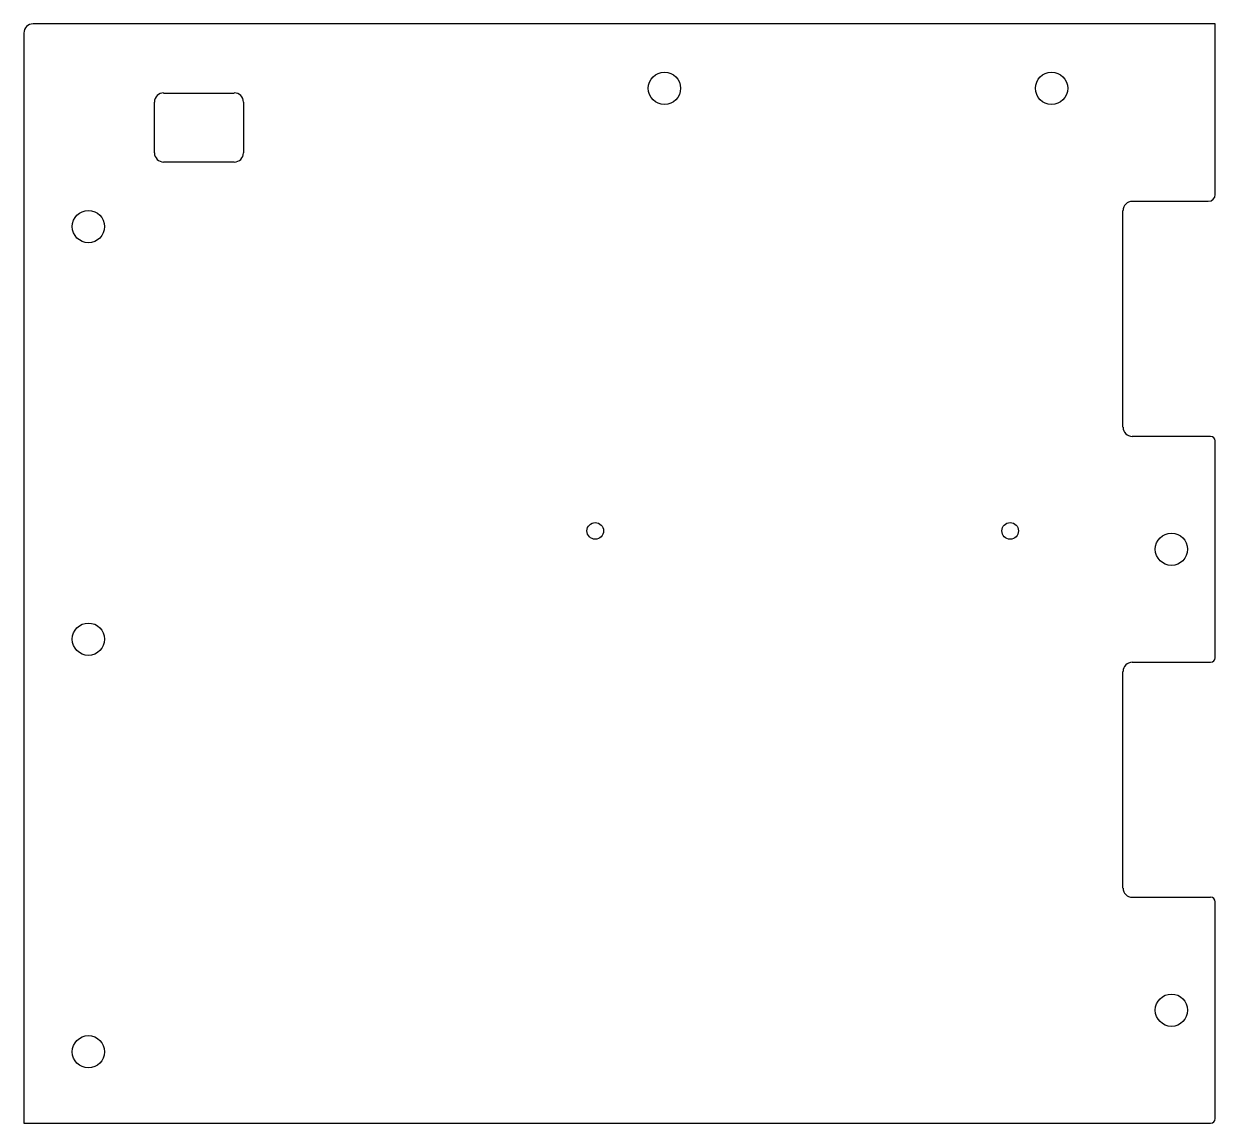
# Model space of a CAD drawing. Header units: inches. Extents: x -5.1 to 5.1, y -4.7 to 4.7.
import ezdxf

# ---------------------------------------------------------------- set-up
doc = ezdxf.new("R2010")
doc.units = ezdxf.units.IN
doc.layers.add('CUTOUTS', color=1, linetype='CONTINUOUS')
doc.layers.add('PERIMETER', color=5, linetype='CONTINUOUS')

msp = doc.modelspace()

# ---------------------------------------------------------------- linework, layer by layer
at = {"layer": 'CUTOUTS'}
for p, q in [((-3.894, 4.104), (-3.291, 4.104)), ((-3.972, 3.593), (-3.972, 4.026)), ((-3.213, 4.026), (-3.213, 3.593)), ((-3.291, 3.514), (-3.894, 3.514))]:
    msp.add_line(p, q, dxfattribs=at)
for centre, radius in [((0.384, 4.144), 0.138), ((3.691, 4.144), 0.138), ((-4.537, 2.963), 0.138), ((-0.207, 0.364), 0.0709), ((3.337, 0.364), 0.0709), ((4.715, 0.207), 0.138), ((-4.537, -0.561), 0.138), ((4.715, -3.73), 0.138), ((-4.537, -4.085), 0.138)]:
    msp.add_circle(centre, radius, dxfattribs=at)
for centre, start, end in [((-3.894, 4.026), 90, 180), ((-3.291, 4.026), 0, 90), ((-3.894, 3.593), 180, 270), ((-3.291, 3.593), -90, 0)]:
    msp.add_arc(centre, 0.0787, start, end, dxfattribs=at)
at = {"layer": 'PERIMETER'}
for p, q in [((5.089, 4.695), (-5.01, 4.695)), ((5.089, 3.238), (5.089, 4.695)), ((-5.089, 4.616), (-5.089, -4.695)), ((4.38, 3.179), (5.03, 3.179)), ((4.301, 1.25), (4.301, 3.1)), ((5.049, 1.171), (4.38, 1.171)), ((5.089, -0.719), (5.089, 1.132)), ((4.38, -0.758), (5.049, -0.758)), ((4.301, -2.687), (4.301, -0.837)), ((5.049, -2.766), (4.38, -2.766)), ((5.089, -4.656), (5.089, -2.805)), ((-5.089, -4.695), (5.049, -4.695))]:
    msp.add_line(p, q, dxfattribs=at)
for centre, radius, start, end in [((-5.01, 4.616), 0.0787, 90, 180), ((4.38, 3.1), 0.0787, 90, 180), ((5.03, 3.238), 0.0591, -90, 0), ((4.38, 1.25), 0.0787, 180, 270), ((5.049, 1.132), 0.0394, 0, 90), ((4.38, -0.837), 0.0787, 90, 180), ((5.049, -0.719), 0.0394, -90, 0), ((4.38, -2.687), 0.0787, 180, 270), ((5.049, -2.805), 0.0394, 0, 90), ((5.049, -4.656), 0.0394, -90, 0)]:
    msp.add_arc(centre, radius, start, end, dxfattribs=at)

doc.saveas('drawing.dxf')
